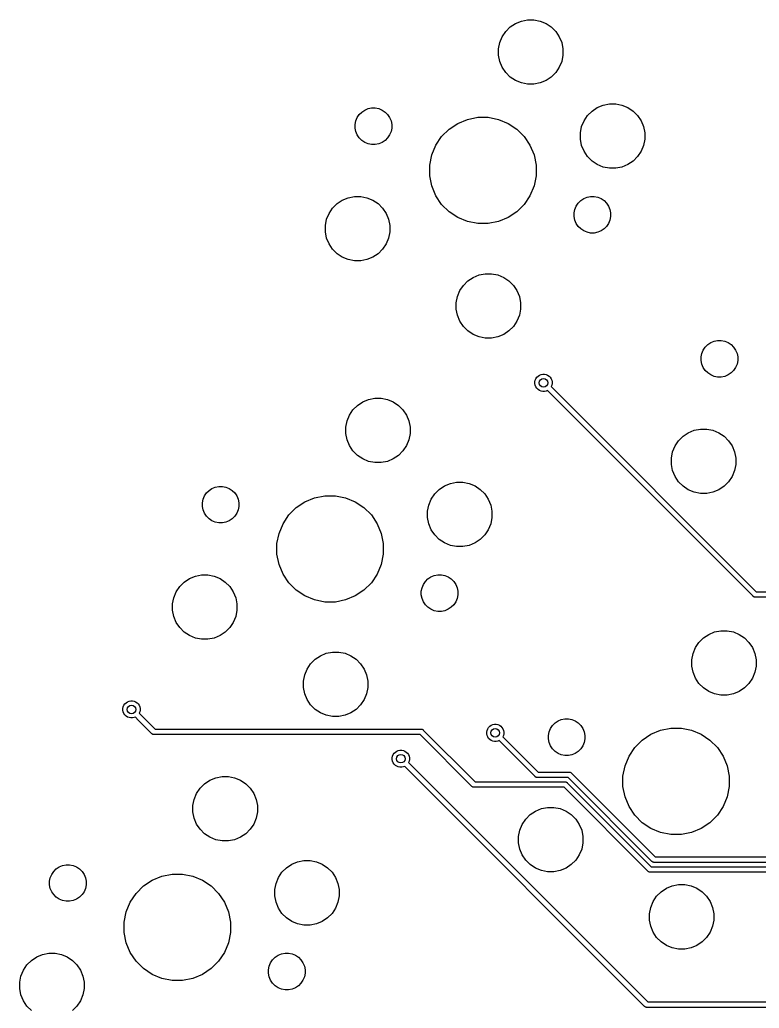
# Model space of a CAD drawing. Extents: x 0.3 to 11, y -13.3 to 4.6.
# Drawn here: x 0.535 to 1.891, y -9.478 to -7.666 of the extents above; entities that cross this region are included whole.
import ezdxf

# ---------------------------------------------------------------- set-up
doc = ezdxf.new("R2010")
doc.units = 0
doc.header["$MEASUREMENT"] = 0
doc.layers.add('BLACK', color=7, linetype='CONTINUOUS')

msp = doc.modelspace()

# ---------------------------------------------------------------- linework, layer by layer
at = {"layer": 'BLACK', "linetype": 'CONTINUOUS'}
for p, q in [((1.42589, -7.6875), (1.43411, -7.67927)), ((1.43411, -7.67927), (1.44378, -7.67281)), ((1.44378, -7.67281), (1.45453, -7.66836)), ((1.45453, -7.66836), (1.46594, -7.66609)), ((1.46594, -7.66609), (1.47757, -7.66609)), ((1.47757, -7.66609), (1.48898, -7.66836)), ((1.48898, -7.66836), (1.49973, -7.67281)), ((1.49973, -7.67281), (1.5094, -7.67927)), ((1.5094, -7.67927), (1.51763, -7.6875)), ((1.41497, -7.70792), (1.41942, -7.69717)), ((1.41942, -7.69717), (1.42589, -7.6875)), ((1.51763, -7.6875), (1.52409, -7.69717)), ((1.52409, -7.69717), (1.52854, -7.70792)), ((1.4127, -7.71933), (1.41497, -7.70792)), ((1.52854, -7.70792), (1.53081, -7.71933)), ((1.4127, -7.73096), (1.4127, -7.71933)), ((1.41497, -7.74237), (1.4127, -7.73096)), ((1.53081, -7.73096), (1.52854, -7.74237)), ((1.53081, -7.71933), (1.53081, -7.73096)), ((1.41942, -7.75312), (1.41497, -7.74237)), ((1.42589, -7.76279), (1.41942, -7.75312)), ((1.52409, -7.75312), (1.51763, -7.76279)), ((1.52854, -7.74237), (1.52409, -7.75312)), ((1.43411, -7.77102), (1.42589, -7.76279)), ((1.44378, -7.77748), (1.43411, -7.77102)), ((1.5094, -7.77102), (1.49973, -7.77748)), ((1.51763, -7.76279), (1.5094, -7.77102)), ((1.45453, -7.78193), (1.44378, -7.77748)), ((1.46594, -7.7842), (1.45453, -7.78193)), ((1.47757, -7.7842), (1.46594, -7.7842)), ((1.48898, -7.78193), (1.47757, -7.7842)), ((1.49973, -7.77748), (1.48898, -7.78193)), ((1.58418, -7.83332), (1.59385, -7.82686)), ((1.59385, -7.82686), (1.6046, -7.82241)), ((1.6046, -7.82241), (1.61601, -7.82014)), ((1.61601, -7.82014), (1.62764, -7.82014)), ((1.62764, -7.82014), (1.63905, -7.82241)), ((1.63905, -7.82241), (1.6498, -7.82686)), ((1.6498, -7.82686), (1.65947, -7.83332)), ((1.15355, -7.84536), (1.15722, -7.83987)), ((1.15722, -7.83987), (1.16188, -7.8352)), ((1.16188, -7.8352), (1.16737, -7.83154)), ((1.16737, -7.83154), (1.17346, -7.82901)), ((1.17346, -7.82901), (1.17994, -7.82772)), ((1.17994, -7.82772), (1.18654, -7.82772)), ((1.18654, -7.82772), (1.19301, -7.82901)), ((1.19301, -7.82901), (1.1991, -7.83154)), ((1.1991, -7.83154), (1.20459, -7.8352)), ((1.20459, -7.8352), (1.20926, -7.83987)), ((1.20926, -7.83987), (1.21292, -7.84536)), ((1.35558, -7.84864), (1.37441, -7.8449)), ((1.37441, -7.8449), (1.3936, -7.8449)), ((1.3936, -7.8449), (1.41243, -7.84864)), ((1.56949, -7.85122), (1.57596, -7.84155)), ((1.57596, -7.84155), (1.58418, -7.83332)), ((1.65947, -7.83332), (1.6677, -7.84155)), ((1.6677, -7.84155), (1.67416, -7.85122)), ((1.14974, -7.85793), (1.15102, -7.85145)), ((1.14974, -7.86452), (1.14974, -7.85793)), ((1.15102, -7.85145), (1.15355, -7.84536)), ((1.21292, -7.84536), (1.21545, -7.85145)), ((1.21545, -7.85145), (1.21674, -7.85793)), ((1.21674, -7.85793), (1.21674, -7.86452)), ((1.32189, -7.86665), (1.33785, -7.85599)), ((1.33785, -7.85599), (1.35558, -7.84864)), ((1.41243, -7.84864), (1.43016, -7.85599)), ((1.43016, -7.85599), (1.44612, -7.86665)), ((1.56277, -7.87338), (1.56504, -7.86197)), ((1.56504, -7.86197), (1.56949, -7.85122)), ((1.67416, -7.85122), (1.67861, -7.86197)), ((1.67861, -7.86197), (1.68088, -7.87338)), ((1.15102, -7.871), (1.14974, -7.86452)), ((1.15355, -7.87709), (1.15102, -7.871)), ((1.15722, -7.88258), (1.15355, -7.87709)), ((1.21292, -7.87709), (1.20926, -7.88258)), ((1.21545, -7.871), (1.21292, -7.87709)), ((1.21674, -7.86452), (1.21545, -7.871)), ((1.29765, -7.89618), (1.30832, -7.88023)), ((1.30832, -7.88023), (1.32189, -7.86665)), ((1.44612, -7.86665), (1.45969, -7.88023)), ((1.45969, -7.88023), (1.47036, -7.89618)), ((1.56277, -7.88501), (1.56277, -7.87338)), ((1.68088, -7.87338), (1.68088, -7.88501)), ((1.16188, -7.88725), (1.15722, -7.88258)), ((1.16737, -7.89091), (1.16188, -7.88725)), ((1.17346, -7.89344), (1.16737, -7.89091)), ((1.17994, -7.89472), (1.17346, -7.89344)), ((1.18654, -7.89472), (1.17994, -7.89472)), ((1.19301, -7.89344), (1.18654, -7.89472)), ((1.1991, -7.89091), (1.19301, -7.89344)), ((1.20459, -7.88725), (1.1991, -7.89091)), ((1.20926, -7.88258), (1.20459, -7.88725)), ((1.29031, -7.91392), (1.29765, -7.89618)), ((1.47036, -7.89618), (1.4777, -7.91392)), ((1.56504, -7.89642), (1.56277, -7.88501)), ((1.56949, -7.90717), (1.56504, -7.89642)), ((1.67861, -7.89642), (1.67416, -7.90717)), ((1.68088, -7.88501), (1.67861, -7.89642)), ((1.28656, -7.93274), (1.29031, -7.91392)), ((1.4777, -7.91392), (1.48145, -7.93274)), ((1.57596, -7.91684), (1.56949, -7.90717)), ((1.58418, -7.92507), (1.57596, -7.91684)), ((1.6677, -7.91684), (1.65947, -7.92507)), ((1.67416, -7.90717), (1.6677, -7.91684)), ((1.28656, -7.95194), (1.28656, -7.93274)), ((1.48145, -7.93274), (1.48145, -7.95194)), ((1.59385, -7.93153), (1.58418, -7.92507)), ((1.6046, -7.93598), (1.59385, -7.93153)), ((1.6498, -7.93153), (1.63905, -7.93598)), ((1.65947, -7.92507), (1.6498, -7.93153)), ((1.29031, -7.97076), (1.28656, -7.95194)), ((1.48145, -7.95194), (1.4777, -7.97076)), ((1.61601, -7.93825), (1.6046, -7.93598)), ((1.62764, -7.93825), (1.61601, -7.93825)), ((1.63905, -7.93598), (1.62764, -7.93825)), ((1.29765, -7.9885), (1.29031, -7.97076)), ((1.4777, -7.97076), (1.47036, -7.9885)), ((1.30832, -8.00446), (1.29765, -7.9885)), ((1.47036, -7.9885), (1.45969, -8.00446)), ((1.1082, -8.01137), (1.11643, -8.00314)), ((1.11643, -8.00314), (1.1261, -7.99668)), ((1.1261, -7.99668), (1.13685, -7.99223)), ((1.13685, -7.99223), (1.14826, -7.98996)), ((1.14826, -7.98996), (1.15989, -7.98996)), ((1.15989, -7.98996), (1.1713, -7.99223)), ((1.1713, -7.99223), (1.18205, -7.99668)), ((1.18205, -7.99668), (1.19172, -8.00314)), ((1.19172, -8.00314), (1.19994, -8.01137)), ((1.32189, -8.01803), (1.30832, -8.00446)), ((1.45969, -8.00446), (1.44612, -8.01803)), ((1.55256, -8.01368), (1.55509, -8.00759)), ((1.55509, -8.00759), (1.55875, -8.0021)), ((1.55875, -8.0021), (1.56342, -7.99743)), ((1.56342, -7.99743), (1.5689, -7.99377)), ((1.5689, -7.99377), (1.575, -7.99124)), ((1.575, -7.99124), (1.58147, -7.98996)), ((1.58147, -7.98996), (1.58807, -7.98996)), ((1.58807, -7.98996), (1.59454, -7.99124)), ((1.59454, -7.99124), (1.60064, -7.99377)), ((1.60064, -7.99377), (1.60613, -7.99743)), ((1.60613, -7.99743), (1.61079, -8.0021)), ((1.61079, -8.0021), (1.61446, -8.00759)), ((1.61446, -8.00759), (1.61699, -8.01368)), ((1.09729, -8.03179), (1.10174, -8.02104)), ((1.10174, -8.02104), (1.1082, -8.01137)), ((1.19994, -8.01137), (1.20641, -8.02104)), ((1.20641, -8.02104), (1.21086, -8.03179)), ((1.33785, -8.02869), (1.32189, -8.01803)), ((1.44612, -8.01803), (1.43016, -8.02869)), ((1.55127, -8.02016), (1.55256, -8.01368)), ((1.55127, -8.02676), (1.55127, -8.02016)), ((1.61699, -8.01368), (1.61827, -8.02016)), ((1.61827, -8.02016), (1.61827, -8.02676)), ((1.09502, -8.0432), (1.09729, -8.03179)), ((1.09502, -8.05483), (1.09502, -8.0432)), ((1.21086, -8.03179), (1.21313, -8.0432)), ((1.21313, -8.0432), (1.21313, -8.05483)), ((1.35558, -8.03604), (1.33785, -8.02869)), ((1.37441, -8.03978), (1.35558, -8.03604)), ((1.3936, -8.03978), (1.37441, -8.03978)), ((1.41243, -8.03604), (1.3936, -8.03978)), ((1.43016, -8.02869), (1.41243, -8.03604)), ((1.55256, -8.03323), (1.55127, -8.02676)), ((1.55509, -8.03932), (1.55256, -8.03323)), ((1.55875, -8.04481), (1.55509, -8.03932)), ((1.61446, -8.03932), (1.61079, -8.04481)), ((1.61699, -8.03323), (1.61446, -8.03932)), ((1.61827, -8.02676), (1.61699, -8.03323)), ((1.09729, -8.06624), (1.09502, -8.05483)), ((1.21313, -8.05483), (1.21086, -8.06624)), ((1.56342, -8.04948), (1.55875, -8.04481)), ((1.5689, -8.05314), (1.56342, -8.04948)), ((1.575, -8.05567), (1.5689, -8.05314)), ((1.58147, -8.05696), (1.575, -8.05567)), ((1.58807, -8.05696), (1.58147, -8.05696)), ((1.59454, -8.05567), (1.58807, -8.05696)), ((1.60064, -8.05314), (1.59454, -8.05567)), ((1.60613, -8.04948), (1.60064, -8.05314)), ((1.61079, -8.04481), (1.60613, -8.04948)), ((1.10174, -8.07699), (1.09729, -8.06624)), ((1.1082, -8.08666), (1.10174, -8.07699)), ((1.20641, -8.07699), (1.19994, -8.08666)), ((1.21086, -8.06624), (1.20641, -8.07699)), ((1.11643, -8.09488), (1.1082, -8.08666)), ((1.1261, -8.10135), (1.11643, -8.09488)), ((1.19172, -8.09488), (1.18205, -8.10135)), ((1.19994, -8.08666), (1.19172, -8.09488)), ((1.13685, -8.1058), (1.1261, -8.10135)), ((1.14826, -8.10807), (1.13685, -8.1058)), ((1.15989, -8.10807), (1.14826, -8.10807)), ((1.1713, -8.1058), (1.15989, -8.10807)), ((1.18205, -8.10135), (1.1713, -8.1058)), ((1.36614, -8.13825), (1.37688, -8.13379)), ((1.37688, -8.13379), (1.38829, -8.13152)), ((1.38829, -8.13152), (1.39993, -8.13152)), ((1.39993, -8.13152), (1.41134, -8.13379)), ((1.41134, -8.13379), (1.42208, -8.13825)), ((1.34178, -8.16261), (1.34824, -8.15293)), ((1.34824, -8.15293), (1.35646, -8.14471)), ((1.35646, -8.14471), (1.36614, -8.13825)), ((1.42208, -8.13825), (1.43176, -8.14471)), ((1.43176, -8.14471), (1.43998, -8.15293)), ((1.43998, -8.15293), (1.44644, -8.16261)), ((1.33732, -8.17335), (1.34178, -8.16261)), ((1.44644, -8.16261), (1.4509, -8.17335)), ((1.33506, -8.18476), (1.33732, -8.17335)), ((1.33506, -8.1964), (1.33506, -8.18476)), ((1.4509, -8.17335), (1.45317, -8.18476)), ((1.45317, -8.18476), (1.45317, -8.1964)), ((1.33732, -8.20781), (1.33506, -8.1964)), ((1.45317, -8.1964), (1.4509, -8.20781)), ((1.34178, -8.21855), (1.33732, -8.20781)), ((1.34824, -8.22823), (1.34178, -8.21855)), ((1.44644, -8.21855), (1.43998, -8.22823)), ((1.4509, -8.20781), (1.44644, -8.21855)), ((1.35646, -8.23645), (1.34824, -8.22823)), ((1.36614, -8.24291), (1.35646, -8.23645)), ((1.37688, -8.24737), (1.36614, -8.24291)), ((1.42208, -8.24291), (1.41134, -8.24737)), ((1.43176, -8.23645), (1.42208, -8.24291)), ((1.43998, -8.22823), (1.43176, -8.23645)), ((1.38829, -8.24963), (1.37688, -8.24737)), ((1.39993, -8.24963), (1.38829, -8.24963)), ((1.41134, -8.24737), (1.39993, -8.24963)), ((1.79178, -8.2661), (1.79645, -8.26143)), ((1.79645, -8.26143), (1.80194, -8.25777)), ((1.80194, -8.25777), (1.80803, -8.25524)), ((1.80803, -8.25524), (1.81451, -8.25396)), ((1.81451, -8.25396), (1.82111, -8.25396)), ((1.82111, -8.25396), (1.82758, -8.25524)), ((1.82758, -8.25524), (1.83367, -8.25777)), ((1.83367, -8.25777), (1.83916, -8.26143)), ((1.83916, -8.26143), (1.84383, -8.2661)), ((1.78431, -8.28416), (1.78559, -8.27768)), ((1.78559, -8.27768), (1.78812, -8.27159)), ((1.78812, -8.27159), (1.79178, -8.2661)), ((1.84383, -8.2661), (1.84749, -8.27159)), ((1.84749, -8.27159), (1.85002, -8.27768)), ((1.85002, -8.27768), (1.85131, -8.28416)), ((1.78431, -8.29075), (1.78431, -8.28416)), ((1.78559, -8.29723), (1.78431, -8.29075)), ((1.78812, -8.30332), (1.78559, -8.29723)), ((1.85002, -8.29723), (1.84749, -8.30332)), ((1.85131, -8.29075), (1.85002, -8.29723)), ((1.85131, -8.28416), (1.85131, -8.29075)), ((1.49068, -8.31635), (1.49372, -8.31575)), ((1.49372, -8.31575), (1.49683, -8.31575)), ((1.49683, -8.31575), (1.49987, -8.31635)), ((1.79178, -8.30881), (1.78812, -8.30332)), ((1.79645, -8.31348), (1.79178, -8.30881)), ((1.80194, -8.31714), (1.79645, -8.31348)), ((1.83916, -8.31348), (1.83367, -8.31714)), ((1.84383, -8.30881), (1.83916, -8.31348)), ((1.84749, -8.30332), (1.84383, -8.30881)), ((1.47953, -8.32995), (1.48013, -8.3269)), ((1.47953, -8.33305), (1.47953, -8.32995)), ((1.48013, -8.33609), (1.47953, -8.33305)), ((1.48013, -8.3269), (1.48132, -8.32404)), ((1.48132, -8.32404), (1.48304, -8.32146)), ((1.48304, -8.32146), (1.48524, -8.31926)), ((1.48524, -8.31926), (1.48782, -8.31754)), ((1.48782, -8.31754), (1.49068, -8.31635)), ((1.49987, -8.31635), (1.50274, -8.31754)), ((1.50274, -8.31754), (1.50531, -8.31926)), ((1.50531, -8.31926), (1.50751, -8.32146)), ((1.50751, -8.32146), (1.50923, -8.32404)), ((1.50923, -8.32404), (1.51042, -8.3269)), ((1.51042, -8.3269), (1.51102, -8.32995)), ((1.51102, -8.33305), (1.51042, -8.33609)), ((1.51102, -8.32995), (1.51102, -8.33305)), ((1.80803, -8.31967), (1.80194, -8.31714)), ((1.81451, -8.32096), (1.80803, -8.31967)), ((1.82111, -8.32096), (1.81451, -8.32096)), ((1.82758, -8.31967), (1.82111, -8.32096)), ((1.83367, -8.31714), (1.82758, -8.31967)), ((1.48132, -8.33896), (1.48013, -8.33609)), ((1.48304, -8.34153), (1.48132, -8.33896)), ((1.48524, -8.34373), (1.48304, -8.34153)), ((1.48782, -8.34545), (1.48524, -8.34373)), ((1.49068, -8.34664), (1.48782, -8.34545)), ((1.49372, -8.34724), (1.49068, -8.34664)), ((1.49683, -8.34724), (1.49372, -8.34724)), ((1.49987, -8.34664), (1.49683, -8.34724)), ((1.50233, -8.34562), (1.49987, -8.34664)), ((1.50766, -8.35095), (1.50233, -8.34562)), ((1.87952, -8.72281), (1.50766, -8.35095)), ((1.50766, -8.35095), (1.50766, -8.35095)), ((1.51042, -8.33609), (1.5094, -8.33855)), ((1.5094, -8.33855), (1.51473, -8.34388)), ((1.51473, -8.34388), (1.51473, -8.34388)), ((1.51473, -8.34388), (1.8853, -8.71445)), ((1.15389, -8.37284), (1.16357, -8.36637)), ((1.16357, -8.36637), (1.17431, -8.36192)), ((1.17431, -8.36192), (1.18572, -8.35965)), ((1.18572, -8.35965), (1.19736, -8.35965)), ((1.19736, -8.35965), (1.20877, -8.36192)), ((1.20877, -8.36192), (1.21951, -8.36637)), ((1.21951, -8.36637), (1.22918, -8.37284)), ((1.13921, -8.39074), (1.14567, -8.38106)), ((1.14567, -8.38106), (1.15389, -8.37284)), ((1.22918, -8.37284), (1.23741, -8.38106)), ((1.23741, -8.38106), (1.24387, -8.39074)), ((1.13248, -8.41289), (1.13475, -8.40148)), ((1.13475, -8.40148), (1.13921, -8.39074)), ((1.24387, -8.39074), (1.24832, -8.40148)), ((1.24832, -8.40148), (1.25059, -8.41289)), ((1.13248, -8.42452), (1.13248, -8.41289)), ((1.13475, -8.43593), (1.13248, -8.42452)), ((1.25059, -8.42452), (1.24832, -8.43593)), ((1.25059, -8.41289), (1.25059, -8.42452)), ((1.751, -8.42937), (1.76067, -8.42291)), ((1.76067, -8.42291), (1.77142, -8.41846)), ((1.77142, -8.41846), (1.78283, -8.41619)), ((1.78283, -8.41619), (1.79446, -8.41619)), ((1.79446, -8.41619), (1.80587, -8.41846)), ((1.80587, -8.41846), (1.81662, -8.42291)), ((1.81662, -8.42291), (1.82629, -8.42937)), ((1.13921, -8.44668), (1.13475, -8.43593)), ((1.24832, -8.43593), (1.24387, -8.44668)), ((1.73631, -8.44727), (1.74277, -8.4376)), ((1.74277, -8.4376), (1.751, -8.42937)), ((1.82629, -8.42937), (1.83451, -8.4376)), ((1.83451, -8.4376), (1.84098, -8.44727)), ((1.14567, -8.45635), (1.13921, -8.44668)), ((1.15389, -8.46458), (1.14567, -8.45635)), ((1.23741, -8.45635), (1.22918, -8.46458)), ((1.24387, -8.44668), (1.23741, -8.45635)), ((1.72959, -8.46943), (1.73186, -8.45802)), ((1.73186, -8.45802), (1.73631, -8.44727)), ((1.84098, -8.44727), (1.84543, -8.45802)), ((1.84543, -8.45802), (1.8477, -8.46943)), ((1.16357, -8.47104), (1.15389, -8.46458)), ((1.17431, -8.47549), (1.16357, -8.47104)), ((1.18572, -8.47776), (1.17431, -8.47549)), ((1.19736, -8.47776), (1.18572, -8.47776)), ((1.20877, -8.47549), (1.19736, -8.47776)), ((1.21951, -8.47104), (1.20877, -8.47549)), ((1.22918, -8.46458), (1.21951, -8.47104)), ((1.72959, -8.48106), (1.72959, -8.46943)), ((1.8477, -8.46943), (1.8477, -8.48106)), ((1.73186, -8.49247), (1.72959, -8.48106)), ((1.73631, -8.50322), (1.73186, -8.49247)), ((1.84543, -8.49247), (1.84098, -8.50322)), ((1.8477, -8.48106), (1.84543, -8.49247)), ((1.32438, -8.51597), (1.33579, -8.5137)), ((1.33579, -8.5137), (1.34743, -8.5137)), ((1.34743, -8.5137), (1.35884, -8.51597)), ((1.74277, -8.51289), (1.73631, -8.50322)), ((1.751, -8.52111), (1.74277, -8.51289)), ((1.83451, -8.51289), (1.82629, -8.52111)), ((1.84098, -8.50322), (1.83451, -8.51289)), ((0.87333, -8.53892), (0.877, -8.53343)), ((0.877, -8.53343), (0.88166, -8.52877)), ((0.88166, -8.52877), (0.88715, -8.5251)), ((0.88715, -8.5251), (0.89325, -8.52257)), ((0.89325, -8.52257), (0.89972, -8.52129)), ((0.89972, -8.52129), (0.90632, -8.52129)), ((0.90632, -8.52129), (0.91279, -8.52257)), ((0.91279, -8.52257), (0.91889, -8.5251)), ((0.91889, -8.5251), (0.92437, -8.52877)), ((0.92437, -8.52877), (0.92904, -8.53343)), ((0.92904, -8.53343), (0.93271, -8.53892)), ((1.29574, -8.53511), (1.30396, -8.52689)), ((1.30396, -8.52689), (1.31364, -8.52042)), ((1.31364, -8.52042), (1.32438, -8.51597)), ((1.35884, -8.51597), (1.36958, -8.52042)), ((1.36958, -8.52042), (1.37925, -8.52689)), ((1.37925, -8.52689), (1.38748, -8.53511)), ((1.76067, -8.52758), (1.751, -8.52111)), ((1.77142, -8.53203), (1.76067, -8.52758)), ((1.78283, -8.5343), (1.77142, -8.53203)), ((1.80587, -8.53203), (1.79446, -8.5343)), ((1.81662, -8.52758), (1.80587, -8.53203)), ((1.82629, -8.52111), (1.81662, -8.52758)), ((0.86952, -8.55149), (0.87081, -8.54502)), ((0.86952, -8.55809), (0.86952, -8.55149)), ((0.87081, -8.54502), (0.87333, -8.53892)), ((0.93271, -8.53892), (0.93523, -8.54502)), ((0.93523, -8.54502), (0.93652, -8.55149)), ((0.93652, -8.55149), (0.93652, -8.55809)), ((1.04167, -8.56022), (1.05763, -8.54955)), ((1.05763, -8.54955), (1.07536, -8.54221)), ((1.07536, -8.54221), (1.09419, -8.53846)), ((1.09419, -8.53846), (1.11338, -8.53846)), ((1.11338, -8.53846), (1.13221, -8.54221)), ((1.13221, -8.54221), (1.14994, -8.54955)), ((1.14994, -8.54955), (1.1659, -8.56022)), ((1.28482, -8.55553), (1.28928, -8.54478)), ((1.28928, -8.54478), (1.29574, -8.53511)), ((1.38748, -8.53511), (1.39394, -8.54478)), ((1.39394, -8.54478), (1.3984, -8.55553)), ((1.79446, -8.5343), (1.78283, -8.5343)), ((0.87081, -8.56456), (0.86952, -8.55809)), ((0.87333, -8.57066), (0.87081, -8.56456)), ((0.93523, -8.56456), (0.93271, -8.57066)), ((0.93652, -8.55809), (0.93523, -8.56456)), ((1.0281, -8.57379), (1.04167, -8.56022)), ((1.1659, -8.56022), (1.17947, -8.57379)), ((1.28255, -8.56694), (1.28482, -8.55553)), ((1.28255, -8.57857), (1.28255, -8.56694)), ((1.3984, -8.55553), (1.40066, -8.56694)), ((1.40066, -8.56694), (1.40066, -8.57857)), ((0.877, -8.57614), (0.87333, -8.57066)), ((0.88166, -8.58081), (0.877, -8.57614)), ((0.88715, -8.58447), (0.88166, -8.58081)), ((0.89325, -8.587), (0.88715, -8.58447)), ((0.89972, -8.58829), (0.89325, -8.587)), ((0.91279, -8.587), (0.90632, -8.58829)), ((0.91889, -8.58447), (0.91279, -8.587)), ((0.92437, -8.58081), (0.91889, -8.58447)), ((0.92904, -8.57614), (0.92437, -8.58081)), ((0.93271, -8.57066), (0.92904, -8.57614)), ((1.01744, -8.58975), (1.0281, -8.57379)), ((1.17947, -8.57379), (1.19014, -8.58975)), ((1.28482, -8.58998), (1.28255, -8.57857)), ((1.40066, -8.57857), (1.3984, -8.58998)), ((0.90632, -8.58829), (0.89972, -8.58829)), ((1.01009, -8.60748), (1.01744, -8.58975)), ((1.19014, -8.58975), (1.19748, -8.60748)), ((1.28928, -8.60073), (1.28482, -8.58998)), ((1.29574, -8.6104), (1.28928, -8.60073)), ((1.39394, -8.60073), (1.38748, -8.6104)), ((1.3984, -8.58998), (1.39394, -8.60073)), ((1.00635, -8.62631), (1.01009, -8.60748)), ((1.19748, -8.60748), (1.20123, -8.62631)), ((1.30396, -8.61863), (1.29574, -8.6104)), ((1.31364, -8.62509), (1.30396, -8.61863)), ((1.37925, -8.61863), (1.36958, -8.62509)), ((1.38748, -8.6104), (1.37925, -8.61863)), ((1.00635, -8.6455), (1.00635, -8.62631)), ((1.20123, -8.62631), (1.20123, -8.6455)), ((1.32438, -8.62954), (1.31364, -8.62509)), ((1.33579, -8.63181), (1.32438, -8.62954)), ((1.34743, -8.63181), (1.33579, -8.63181)), ((1.35884, -8.62954), (1.34743, -8.63181)), ((1.36958, -8.62509), (1.35884, -8.62954)), ((1.01009, -8.66433), (1.00635, -8.6455)), ((1.20123, -8.6455), (1.19748, -8.66433)), ((1.01744, -8.68206), (1.01009, -8.66433)), ((1.19748, -8.66433), (1.19014, -8.68206)), ((0.83621, -8.6967), (0.84588, -8.69024)), ((0.84588, -8.69024), (0.85663, -8.68579)), ((0.85663, -8.68579), (0.86804, -8.68352)), ((0.86804, -8.68352), (0.87967, -8.68352)), ((0.87967, -8.68352), (0.89108, -8.68579)), ((0.89108, -8.68579), (0.90183, -8.69024)), ((0.90183, -8.69024), (0.9115, -8.6967)), ((1.0281, -8.69802), (1.01744, -8.68206)), ((1.19014, -8.68206), (1.17947, -8.69802)), ((1.27487, -8.70115), (1.27853, -8.69566)), ((1.27853, -8.69566), (1.2832, -8.691)), ((1.2832, -8.691), (1.28869, -8.68733)), ((1.28869, -8.68733), (1.29478, -8.68481)), ((1.29478, -8.68481), (1.30126, -8.68352)), ((1.30126, -8.68352), (1.30785, -8.68352)), ((1.30785, -8.68352), (1.31433, -8.68481)), ((1.31433, -8.68481), (1.32042, -8.68733)), ((1.32042, -8.68733), (1.32591, -8.691)), ((1.32591, -8.691), (1.33058, -8.69566)), ((1.33058, -8.69566), (1.33424, -8.70115)), ((0.81707, -8.72535), (0.82152, -8.7146)), ((0.82152, -8.7146), (0.82798, -8.70493)), ((0.82798, -8.70493), (0.83621, -8.6967)), ((0.9115, -8.6967), (0.91973, -8.70493)), ((0.91973, -8.70493), (0.92619, -8.7146)), ((0.92619, -8.7146), (0.93064, -8.72535)), ((1.04167, -8.71159), (1.0281, -8.69802)), ((1.05763, -8.72225), (1.04167, -8.71159)), ((1.1659, -8.71159), (1.14994, -8.72225)), ((1.17947, -8.69802), (1.1659, -8.71159)), ((1.27106, -8.71372), (1.27234, -8.70725)), ((1.27106, -8.72032), (1.27106, -8.71372)), ((1.27234, -8.70725), (1.27487, -8.70115)), ((1.33424, -8.70115), (1.33677, -8.70725)), ((1.33677, -8.70725), (1.33806, -8.71372)), ((1.33806, -8.71372), (1.33806, -8.72032)), ((1.8853, -8.71445), (2.52275, -8.71445)), ((0.8148, -8.73676), (0.81707, -8.72535)), ((0.93064, -8.72535), (0.93291, -8.73676)), ((1.07536, -8.7296), (1.05763, -8.72225)), ((1.09419, -8.73334), (1.07536, -8.7296)), ((1.13221, -8.7296), (1.11338, -8.73334)), ((1.14994, -8.72225), (1.13221, -8.7296)), ((1.27234, -8.72679), (1.27106, -8.72032)), ((1.27487, -8.73289), (1.27234, -8.72679)), ((1.33677, -8.72679), (1.33424, -8.73289)), ((1.33806, -8.72032), (1.33677, -8.72679)), ((1.87968, -8.723), (1.87952, -8.72281)), ((1.88044, -8.72363), (1.87968, -8.723)), ((1.88131, -8.72409), (1.88044, -8.72363)), ((1.88225, -8.72438), (1.88131, -8.72409)), ((1.88323, -8.72447), (1.88225, -8.72438)), ((1.88347, -8.72445), (1.88323, -8.72447)), ((2.52092, -8.72445), (1.88347, -8.72445)), ((0.8148, -8.74839), (0.8148, -8.73676)), ((0.81707, -8.7598), (0.8148, -8.74839)), ((0.93291, -8.74839), (0.93064, -8.7598)), ((0.93291, -8.73676), (0.93291, -8.74839)), ((1.11338, -8.73334), (1.09419, -8.73334)), ((1.27853, -8.73837), (1.27487, -8.73289)), ((1.2832, -8.74304), (1.27853, -8.73837)), ((1.28869, -8.74671), (1.2832, -8.74304)), ((1.29478, -8.74923), (1.28869, -8.74671)), ((1.30126, -8.75052), (1.29478, -8.74923)), ((1.30785, -8.75052), (1.30126, -8.75052)), ((1.31433, -8.74923), (1.30785, -8.75052)), ((1.32042, -8.74671), (1.31433, -8.74923)), ((1.32591, -8.74304), (1.32042, -8.74671)), ((1.33058, -8.73837), (1.32591, -8.74304)), ((1.33424, -8.73289), (1.33058, -8.73837)), ((0.82152, -8.77055), (0.81707, -8.7598)), ((0.93064, -8.7598), (0.92619, -8.77055)), ((0.82798, -8.78022), (0.82152, -8.77055)), ((0.83621, -8.78845), (0.82798, -8.78022)), ((0.91973, -8.78022), (0.9115, -8.78845)), ((0.92619, -8.77055), (0.91973, -8.78022)), ((1.80888, -8.78815), (1.82029, -8.78588)), ((1.82029, -8.78588), (1.83193, -8.78588)), ((1.83193, -8.78588), (1.84333, -8.78815)), ((0.84588, -8.79491), (0.83621, -8.78845)), ((0.85663, -8.79936), (0.84588, -8.79491)), ((0.86804, -8.80163), (0.85663, -8.79936)), ((0.87967, -8.80163), (0.86804, -8.80163)), ((0.89108, -8.79936), (0.87967, -8.80163)), ((0.90183, -8.79491), (0.89108, -8.79936)), ((0.9115, -8.78845), (0.90183, -8.79491)), ((1.78024, -8.80729), (1.78846, -8.79907)), ((1.78846, -8.79907), (1.79814, -8.7926)), ((1.79814, -8.7926), (1.80888, -8.78815)), ((1.84333, -8.78815), (1.85408, -8.7926)), ((1.85408, -8.7926), (1.86375, -8.79907)), ((1.86375, -8.79907), (1.87198, -8.80729)), ((1.76932, -8.82771), (1.77377, -8.81697)), ((1.77377, -8.81697), (1.78024, -8.80729)), ((1.87198, -8.80729), (1.87844, -8.81697)), ((1.87844, -8.81697), (1.88289, -8.82771)), ((1.06802, -8.8465), (1.07625, -8.83827)), ((1.07625, -8.83827), (1.08592, -8.83181)), ((1.08592, -8.83181), (1.09667, -8.82736)), ((1.09667, -8.82736), (1.10808, -8.82509)), ((1.10808, -8.82509), (1.11971, -8.82509)), ((1.11971, -8.82509), (1.13112, -8.82736)), ((1.13112, -8.82736), (1.14187, -8.83181)), ((1.14187, -8.83181), (1.15154, -8.83827)), ((1.15154, -8.83827), (1.15976, -8.8465)), ((1.76705, -8.83912), (1.76932, -8.82771)), ((1.76705, -8.85076), (1.76705, -8.83912)), ((1.88289, -8.82771), (1.88516, -8.83912)), ((1.88516, -8.83912), (1.88516, -8.85076)), ((1.05711, -8.86692), (1.06156, -8.85617)), ((1.06156, -8.85617), (1.06802, -8.8465)), ((1.15976, -8.8465), (1.16623, -8.85617)), ((1.16623, -8.85617), (1.17068, -8.86692)), ((1.76932, -8.86216), (1.76705, -8.85076)), ((1.88516, -8.85076), (1.88289, -8.86216)), ((1.05484, -8.87833), (1.05711, -8.86692)), ((1.17068, -8.86692), (1.17295, -8.87833)), ((1.77377, -8.87291), (1.76932, -8.86216)), ((1.78024, -8.88258), (1.77377, -8.87291)), ((1.87844, -8.87291), (1.87198, -8.88258)), ((1.88289, -8.86216), (1.87844, -8.87291)), ((1.05484, -8.88996), (1.05484, -8.87833)), ((1.05711, -8.90137), (1.05484, -8.88996)), ((1.17295, -8.88996), (1.17068, -8.90137)), ((1.17295, -8.87833), (1.17295, -8.88996)), ((1.78846, -8.89081), (1.78024, -8.88258)), ((1.79814, -8.89727), (1.78846, -8.89081)), ((1.86375, -8.89081), (1.85408, -8.89727)), ((1.87198, -8.88258), (1.86375, -8.89081)), ((1.06156, -8.91212), (1.05711, -8.90137)), ((1.06802, -8.92179), (1.06156, -8.91212)), ((1.16623, -8.91212), (1.15976, -8.92179)), ((1.17068, -8.90137), (1.16623, -8.91212)), ((1.80888, -8.90172), (1.79814, -8.89727)), ((1.82029, -8.90399), (1.80888, -8.90172)), ((1.83193, -8.90399), (1.82029, -8.90399)), ((1.84333, -8.90172), (1.83193, -8.90399)), ((1.85408, -8.89727), (1.84333, -8.90172)), ((0.72382, -8.92857), (0.72442, -8.92553)), ((0.72382, -8.93167), (0.72382, -8.92857)), ((0.72442, -8.93471), (0.72382, -8.93167)), ((0.72442, -8.92553), (0.72561, -8.92266)), ((0.72561, -8.92266), (0.72733, -8.92008)), ((0.72733, -8.92008), (0.72953, -8.91789)), ((0.72953, -8.91789), (0.73211, -8.91616)), ((0.73211, -8.91616), (0.73497, -8.91498)), ((0.73497, -8.91498), (0.73802, -8.91437)), ((0.73802, -8.91437), (0.74112, -8.91437)), ((0.74112, -8.91437), (0.74416, -8.91498)), ((0.74416, -8.91498), (0.74703, -8.91616)), ((0.74703, -8.91616), (0.74961, -8.91789)), ((0.74961, -8.91789), (0.7518, -8.92008)), ((0.7518, -8.92008), (0.75352, -8.92266)), ((0.75352, -8.92266), (0.75471, -8.92553)), ((0.75471, -8.92553), (0.75531, -8.92857)), ((0.75531, -8.93167), (0.75471, -8.93471)), ((0.75531, -8.92857), (0.75531, -8.93167)), ((1.07625, -8.93001), (1.06802, -8.92179)), ((1.08592, -8.93648), (1.07625, -8.93001)), ((1.15154, -8.93001), (1.14187, -8.93648)), ((1.15976, -8.92179), (1.15154, -8.93001)), ((0.72561, -8.93758), (0.72442, -8.93471)), ((0.72733, -8.94016), (0.72561, -8.93758)), ((0.72953, -8.94235), (0.72733, -8.94016)), ((0.73211, -8.94407), (0.72953, -8.94235)), ((0.73497, -8.94526), (0.73211, -8.94407)), ((0.73802, -8.94587), (0.73497, -8.94526)), ((0.74112, -8.94587), (0.73802, -8.94587)), ((0.74416, -8.94526), (0.74112, -8.94587)), ((0.74662, -8.94424), (0.74416, -8.94526)), ((0.75195, -8.94958), (0.74662, -8.94424)), ((0.777, -8.97462), (0.75195, -8.94958)), ((0.75195, -8.94958), (0.75195, -8.94958)), ((0.75471, -8.93471), (0.75369, -8.93717)), ((0.75369, -8.93717), (0.75902, -8.9425)), ((0.75902, -8.9425), (0.75902, -8.9425)), ((0.75902, -8.9425), (0.78278, -8.96626)), ((1.09667, -8.94093), (1.08592, -8.93648)), ((1.10808, -8.9432), (1.09667, -8.94093)), ((1.11971, -8.9432), (1.10808, -8.9432)), ((1.13112, -8.94093), (1.11971, -8.9432)), ((1.14187, -8.93648), (1.13112, -8.94093)), ((1.52172, -8.95133), (1.52782, -8.94881)), ((1.52782, -8.94881), (1.53429, -8.94752)), ((1.53429, -8.94752), (1.54089, -8.94752)), ((1.54089, -8.94752), (1.54736, -8.94881)), ((1.54736, -8.94881), (1.55346, -8.95133)), ((0.78278, -8.96626), (1.27062, -8.96626)), ((1.27062, -8.96626), (1.27087, -8.96624)), ((1.27087, -8.96624), (1.27111, -8.96626)), ((1.27111, -8.96626), (1.27185, -8.96633)), ((1.27185, -8.96633), (1.27279, -8.96662)), ((1.27279, -8.96662), (1.27366, -8.96708)), ((1.27366, -8.96708), (1.27442, -8.96771)), ((1.27442, -8.96771), (1.27458, -8.9679)), ((1.27458, -8.9679), (1.36955, -9.06287)), ((1.39155, -8.96863), (1.39274, -8.96577)), ((1.39274, -8.96577), (1.39446, -8.96319)), ((1.39446, -8.96319), (1.39665, -8.961)), ((1.39665, -8.961), (1.39923, -8.95927)), ((1.39923, -8.95927), (1.4021, -8.95809)), ((1.4021, -8.95809), (1.40514, -8.95748)), ((1.40514, -8.95748), (1.40824, -8.95748)), ((1.40824, -8.95748), (1.41129, -8.95809)), ((1.41129, -8.95809), (1.41415, -8.95927)), ((1.41415, -8.95927), (1.41673, -8.961)), ((1.41673, -8.961), (1.41893, -8.96319)), ((1.41893, -8.96319), (1.42065, -8.96577)), ((1.42065, -8.96577), (1.42184, -8.96863)), ((1.50538, -8.97125), (1.5079, -8.96515)), ((1.5079, -8.96515), (1.51157, -8.95966)), ((1.51157, -8.95966), (1.51623, -8.955)), ((1.51623, -8.955), (1.52172, -8.95133)), ((1.55346, -8.95133), (1.55894, -8.955)), ((1.55894, -8.955), (1.56361, -8.95966)), ((1.56361, -8.95966), (1.56728, -8.96515)), ((1.56728, -8.96515), (1.5698, -8.97125)), ((1.70993, -8.96844), (1.72876, -8.96469)), ((1.72876, -8.96469), (1.74795, -8.96469)), ((1.74795, -8.96469), (1.76678, -8.96844)), ((0.77716, -8.97481), (0.777, -8.97462)), ((0.77792, -8.97544), (0.77716, -8.97481)), ((0.77879, -8.9759), (0.77792, -8.97544)), ((0.77973, -8.97619), (0.77879, -8.9759)), ((0.78071, -8.97628), (0.77973, -8.97619)), ((0.78095, -8.97626), (0.78071, -8.97628)), ((1.2688, -8.97626), (0.78095, -8.97626)), ((1.36377, -9.07124), (1.2688, -8.97626)), ((1.39094, -8.97168), (1.39155, -8.96863)), ((1.39094, -8.97478), (1.39094, -8.97168)), ((1.39155, -8.97782), (1.39094, -8.97478)), ((1.39274, -8.98069), (1.39155, -8.97782)), ((1.39446, -8.98327), (1.39274, -8.98069)), ((1.39665, -8.98546), (1.39446, -8.98327)), ((1.39923, -8.98718), (1.39665, -8.98546)), ((1.42184, -8.97782), (1.42082, -8.98028)), ((1.42082, -8.98028), (1.42615, -8.98561)), ((1.42184, -8.96863), (1.42244, -8.97168)), ((1.42244, -8.97478), (1.42184, -8.97782)), ((1.42244, -8.97168), (1.42244, -8.97478)), ((1.42615, -8.98561), (1.42615, -8.98561)), ((1.42615, -8.98561), (1.48554, -9.045)), ((1.50409, -8.97772), (1.50538, -8.97125)), ((1.50409, -8.98432), (1.50409, -8.97772)), ((1.50538, -8.99079), (1.50409, -8.98432)), ((1.5698, -8.97125), (1.57109, -8.97772)), ((1.57109, -8.98432), (1.5698, -8.99079)), ((1.57109, -8.97772), (1.57109, -8.98432)), ((1.67624, -8.98645), (1.6922, -8.97578)), ((1.6922, -8.97578), (1.70993, -8.96844)), ((1.76678, -8.96844), (1.78451, -8.97578)), ((1.78451, -8.97578), (1.80047, -8.98645)), ((1.4021, -8.98837), (1.39923, -8.98718)), ((1.40514, -8.98898), (1.4021, -8.98837)), ((1.40824, -8.98898), (1.40514, -8.98898)), ((1.41129, -8.98837), (1.40824, -8.98898)), ((1.41375, -8.98735), (1.41129, -8.98837)), ((1.41908, -8.99269), (1.41375, -8.98735)), ((1.47976, -9.05336), (1.41908, -8.99269)), ((1.41908, -8.99269), (1.41908, -8.99269)), ((1.5079, -8.99689), (1.50538, -8.99079)), ((1.51157, -9.00237), (1.5079, -8.99689)), ((1.51623, -9.00704), (1.51157, -9.00237)), ((1.56361, -9.00237), (1.55894, -9.00704)), ((1.56728, -8.99689), (1.56361, -9.00237)), ((1.5698, -8.99079), (1.56728, -8.99689)), ((1.65201, -9.01598), (1.66267, -9.00002)), ((1.66267, -9.00002), (1.67624, -8.98645)), ((1.80047, -8.98645), (1.81404, -9.00002)), ((1.81404, -9.00002), (1.82471, -9.01598)), ((1.21772, -9.01892), (1.21832, -9.01588)), ((1.21772, -9.02202), (1.21772, -9.01892)), ((1.21832, -9.02507), (1.21772, -9.02202)), ((1.21832, -9.01588), (1.21951, -9.01301)), ((1.21951, -9.01301), (1.22123, -9.01043)), ((1.22123, -9.01043), (1.22343, -9.00824)), ((1.22343, -9.00824), (1.22601, -9.00652)), ((1.22601, -9.00652), (1.22887, -9.00533)), ((1.22887, -9.00533), (1.23191, -9.00472)), ((1.23191, -9.00472), (1.23502, -9.00472)), ((1.23502, -9.00472), (1.23806, -9.00533)), ((1.23806, -9.00533), (1.24092, -9.00652)), ((1.24092, -9.00652), (1.2435, -9.00824)), ((1.2435, -9.00824), (1.2457, -9.01043)), ((1.2457, -9.01043), (1.24742, -9.01301)), ((1.24742, -9.01301), (1.24861, -9.01588)), ((1.24861, -9.01588), (1.24921, -9.01892)), ((1.24921, -9.02202), (1.24861, -9.02507)), ((1.24921, -9.01892), (1.24921, -9.02202)), ((1.52172, -9.01071), (1.51623, -9.00704)), ((1.52782, -9.01323), (1.52172, -9.01071)), ((1.53429, -9.01452), (1.52782, -9.01323)), ((1.54089, -9.01452), (1.53429, -9.01452)), ((1.54736, -9.01323), (1.54089, -9.01452)), ((1.55346, -9.01071), (1.54736, -9.01323)), ((1.55894, -9.00704), (1.55346, -9.01071)), ((1.64466, -9.03371), (1.65201, -9.01598)), ((1.82471, -9.01598), (1.83205, -9.03371)), ((1.21951, -9.02793), (1.21832, -9.02507)), ((1.22123, -9.03051), (1.21951, -9.02793)), ((1.22343, -9.0327), (1.22123, -9.03051)), ((1.22601, -9.03443), (1.22343, -9.0327)), ((1.22887, -9.03562), (1.22601, -9.03443)), ((1.23191, -9.03622), (1.22887, -9.03562)), ((1.23502, -9.03622), (1.23191, -9.03622)), ((1.23806, -9.03562), (1.23502, -9.03622)), ((1.24052, -9.0346), (1.23806, -9.03562)), ((1.24585, -9.03993), (1.24052, -9.0346)), ((1.68054, -9.47462), (1.24585, -9.03993)), ((1.24585, -9.03993), (1.24585, -9.03993)), ((1.24861, -9.02507), (1.24759, -9.02753)), ((1.24759, -9.02753), (1.25292, -9.03286)), ((1.25292, -9.03286), (1.25292, -9.03286)), ((1.25292, -9.03286), (1.68632, -9.46626)), ((1.64092, -9.05254), (1.64466, -9.03371)), ((1.83205, -9.03371), (1.8358, -9.05254)), ((0.88335, -9.05994), (0.8941, -9.05549)), ((0.8941, -9.05549), (0.90551, -9.05322)), ((0.90551, -9.05322), (0.91714, -9.05322)), ((0.91714, -9.05322), (0.92855, -9.05549)), ((0.92855, -9.05549), (0.93929, -9.05994)), ((1.47991, -9.05355), (1.47976, -9.05336)), ((1.48067, -9.05418), (1.47991, -9.05355)), ((1.48154, -9.05464), (1.48067, -9.05418)), ((1.48248, -9.05493), (1.48154, -9.05464)), ((1.48346, -9.05502), (1.48248, -9.05493)), ((1.48371, -9.055), (1.48346, -9.05502)), ((1.54014, -9.055), (1.48371, -9.055)), ((1.48554, -9.045), (1.54196, -9.045)), ((1.69401, -9.20887), (1.54014, -9.055)), ((1.54196, -9.045), (1.54221, -9.04498)), ((1.54221, -9.04498), (1.54245, -9.045)), ((1.54245, -9.045), (1.54319, -9.04507)), ((1.54319, -9.04507), (1.54413, -9.04536)), ((1.54413, -9.04536), (1.545, -9.04582)), ((1.545, -9.04582), (1.54576, -9.04645)), ((1.54576, -9.04645), (1.54592, -9.04664)), ((1.54592, -9.04664), (1.69979, -9.20051)), ((1.64092, -9.07173), (1.64092, -9.05254)), ((1.8358, -9.05254), (1.8358, -9.07173)), ((0.85899, -9.0843), (0.86545, -9.07463)), ((0.86545, -9.07463), (0.87368, -9.0664)), ((0.87368, -9.0664), (0.88335, -9.05994)), ((0.93929, -9.05994), (0.94897, -9.0664)), ((0.94897, -9.0664), (0.95719, -9.07463)), ((0.95719, -9.07463), (0.96366, -9.0843)), ((1.36393, -9.07143), (1.36377, -9.07124)), ((1.36469, -9.07205), (1.36393, -9.07143)), ((1.36556, -9.07252), (1.36469, -9.07205)), ((1.3665, -9.0728), (1.36556, -9.07252)), ((1.36724, -9.07287), (1.3665, -9.0728)), ((1.36748, -9.0729), (1.36724, -9.07287)), ((1.36724, -9.07287), (1.36724, -9.07287)), ((1.36773, -9.07287), (1.36748, -9.0729)), ((1.53273, -9.07287), (1.36773, -9.07287)), ((1.36955, -9.06287), (1.53456, -9.06287)), ((1.68661, -9.22675), (1.53273, -9.07287)), ((1.53456, -9.06287), (1.5348, -9.06285)), ((1.5348, -9.06285), (1.53505, -9.06287)), ((1.53505, -9.06287), (1.53578, -9.06295)), ((1.53578, -9.06295), (1.53673, -9.06323)), ((1.53673, -9.06323), (1.53759, -9.0637)), ((1.53759, -9.0637), (1.53836, -9.06432)), ((1.53836, -9.06432), (1.53851, -9.06451)), ((1.53851, -9.06451), (1.69239, -9.21839)), ((1.64466, -9.09056), (1.64092, -9.07173)), ((1.8358, -9.07173), (1.83205, -9.09056)), ((0.85227, -9.10645), (0.85454, -9.09505)), ((0.85454, -9.09505), (0.85899, -9.0843)), ((0.96366, -9.0843), (0.96811, -9.09505)), ((0.96811, -9.09505), (0.97038, -9.10645)), ((1.65201, -9.10829), (1.64466, -9.09056)), ((1.83205, -9.09056), (1.82471, -9.10829)), ((0.85227, -9.11809), (0.85227, -9.10645)), ((0.97038, -9.10645), (0.97038, -9.11809)), ((1.48045, -9.11647), (1.4912, -9.11202)), ((1.4912, -9.11202), (1.50261, -9.10975)), ((1.50261, -9.10975), (1.51424, -9.10975)), ((1.51424, -9.10975), (1.52565, -9.11202)), ((1.52565, -9.11202), (1.5364, -9.11647)), ((1.66267, -9.12425), (1.65201, -9.10829)), ((1.82471, -9.10829), (1.81404, -9.12425)), ((0.85454, -9.1295), (0.85227, -9.11809)), ((0.85899, -9.14024), (0.85454, -9.1295)), ((0.96811, -9.1295), (0.96366, -9.14024)), ((0.97038, -9.11809), (0.96811, -9.1295)), ((1.45609, -9.14083), (1.46255, -9.13116)), ((1.46255, -9.13116), (1.47078, -9.12294)), ((1.47078, -9.12294), (1.48045, -9.11647)), ((1.5364, -9.11647), (1.54607, -9.12294)), ((1.54607, -9.12294), (1.5543, -9.13116)), ((1.5543, -9.13116), (1.56076, -9.14083)), ((1.67624, -9.13782), (1.66267, -9.12425)), ((1.81404, -9.12425), (1.80047, -9.13782)), ((0.86545, -9.14992), (0.85899, -9.14024)), ((0.96366, -9.14024), (0.95719, -9.14992)), ((1.45164, -9.15158), (1.45609, -9.14083)), ((1.56076, -9.14083), (1.56521, -9.15158)), ((1.6922, -9.14848), (1.67624, -9.13782)), ((1.70993, -9.15583), (1.6922, -9.14848)), ((1.78451, -9.14848), (1.76678, -9.15583)), ((1.80047, -9.13782), (1.78451, -9.14848)), ((0.87368, -9.15814), (0.86545, -9.14992)), ((0.88335, -9.1646), (0.87368, -9.15814)), ((0.8941, -9.16906), (0.88335, -9.1646)), ((0.93929, -9.1646), (0.92855, -9.16906)), ((0.94897, -9.15814), (0.93929, -9.1646)), ((0.95719, -9.14992), (0.94897, -9.15814)), ((1.44937, -9.16299), (1.45164, -9.15158)), ((1.44937, -9.17462), (1.44937, -9.16299)), ((1.56521, -9.15158), (1.56748, -9.16299)), ((1.56748, -9.16299), (1.56748, -9.17462)), ((1.72876, -9.15957), (1.70993, -9.15583)), ((1.74795, -9.15957), (1.72876, -9.15957)), ((1.76678, -9.15583), (1.74795, -9.15957)), ((0.90551, -9.17133), (0.8941, -9.16906)), ((0.91714, -9.17133), (0.90551, -9.17133)), ((0.92855, -9.16906), (0.91714, -9.17133)), ((1.45164, -9.18603), (1.44937, -9.17462)), ((1.56748, -9.17462), (1.56521, -9.18603)), ((1.45609, -9.19678), (1.45164, -9.18603)), ((1.46255, -9.20645), (1.45609, -9.19678)), ((1.56076, -9.19678), (1.5543, -9.20645)), ((1.56521, -9.18603), (1.56076, -9.19678)), ((1.69979, -9.20051), (2.02849, -9.20051)), ((0.60145, -9.22233), (0.60693, -9.21866)), ((0.60693, -9.21866), (0.61303, -9.21614)), ((0.61303, -9.21614), (0.6195, -9.21485)), ((0.6195, -9.21485), (0.6261, -9.21485)), ((0.6261, -9.21485), (0.63257, -9.21614)), ((0.63257, -9.21614), (0.63867, -9.21866)), ((0.63867, -9.21866), (0.64416, -9.22233)), ((1.01552, -9.22867), (1.02375, -9.22045)), ((1.02375, -9.22045), (1.03342, -9.21399)), ((1.03342, -9.21399), (1.04417, -9.20953)), ((1.04417, -9.20953), (1.05558, -9.20726)), ((1.05558, -9.20726), (1.06721, -9.20726)), ((1.06721, -9.20726), (1.07862, -9.20953)), ((1.07862, -9.20953), (1.08937, -9.21399)), ((1.08937, -9.21399), (1.09904, -9.22045)), ((1.09904, -9.22045), (1.10726, -9.22867)), ((1.47078, -9.21468), (1.46255, -9.20645)), ((1.48045, -9.22114), (1.47078, -9.21468)), ((1.4912, -9.22559), (1.48045, -9.22114)), ((1.5364, -9.22114), (1.52565, -9.22559)), ((1.54607, -9.21468), (1.5364, -9.22114)), ((1.5543, -9.20645), (1.54607, -9.21468)), ((1.69239, -9.21839), (2.02078, -9.21839)), ((1.69417, -9.20906), (1.69401, -9.20887)), ((1.69474, -9.20953), (1.69417, -9.20906)), ((1.69493, -9.20969), (1.69474, -9.20953)), ((1.6958, -9.21015), (1.69493, -9.20969)), ((1.69674, -9.21044), (1.6958, -9.21015)), ((1.69772, -9.21054), (1.69674, -9.21044)), ((1.69796, -9.21051), (1.69772, -9.21054)), ((2.02667, -9.21051), (1.69796, -9.21051)), ((0.5893, -9.24505), (0.59059, -9.23858)), ((0.59059, -9.23858), (0.59311, -9.23248)), ((0.59311, -9.23248), (0.59678, -9.22699)), ((0.59678, -9.22699), (0.60145, -9.22233)), ((0.64416, -9.22233), (0.64882, -9.22699)), ((0.64882, -9.22699), (0.65249, -9.23248)), ((0.65249, -9.23248), (0.65501, -9.23858)), ((0.65501, -9.23858), (0.6563, -9.24505)), ((0.77741, -9.24311), (0.79515, -9.23577)), ((0.79515, -9.23577), (0.81397, -9.23202)), ((0.81397, -9.23202), (0.83317, -9.23202)), ((0.83317, -9.23202), (0.85199, -9.23577)), ((0.85199, -9.23577), (0.86972, -9.24311)), ((1.00461, -9.24909), (1.00906, -9.23835)), ((1.00906, -9.23835), (1.01552, -9.22867)), ((1.10726, -9.22867), (1.11373, -9.23835)), ((1.11373, -9.23835), (1.11818, -9.24909)), ((1.50261, -9.22786), (1.4912, -9.22559)), ((1.51424, -9.22786), (1.50261, -9.22786)), ((1.52565, -9.22559), (1.51424, -9.22786)), ((1.68676, -9.22694), (1.68661, -9.22675)), ((1.68695, -9.2271), (1.68676, -9.22694)), ((1.68752, -9.22756), (1.68695, -9.2271)), ((1.68695, -9.2271), (1.68695, -9.2271)), ((1.68839, -9.22803), (1.68752, -9.22756)), ((1.68934, -9.22831), (1.68839, -9.22803)), ((1.69032, -9.22841), (1.68934, -9.22831)), ((1.69056, -9.22839), (1.69032, -9.22841)), ((2.01895, -9.22839), (1.69056, -9.22839)), ((0.5893, -9.25165), (0.5893, -9.24505)), ((0.59059, -9.25812), (0.5893, -9.25165)), ((0.59311, -9.26422), (0.59059, -9.25812)), ((0.65501, -9.25812), (0.65249, -9.26422)), ((0.6563, -9.25165), (0.65501, -9.25812)), ((0.6563, -9.24505), (0.6563, -9.25165)), ((0.74788, -9.26735), (0.76145, -9.25378)), ((0.76145, -9.25378), (0.77741, -9.24311)), ((0.86972, -9.24311), (0.88568, -9.25378)), ((0.88568, -9.25378), (0.89926, -9.26735)), ((1.00234, -9.2605), (1.00461, -9.24909)), ((1.11818, -9.24909), (1.12045, -9.2605)), ((1.71082, -9.2645), (1.72049, -9.25804)), ((1.72049, -9.25804), (1.73124, -9.25359)), ((1.73124, -9.25359), (1.74265, -9.25132)), ((1.74265, -9.25132), (1.75428, -9.25132)), ((1.75428, -9.25132), (1.76569, -9.25359)), ((1.76569, -9.25359), (1.77644, -9.25804)), ((1.77644, -9.25804), (1.78611, -9.2645)), ((0.59678, -9.2697), (0.59311, -9.26422)), ((0.60145, -9.27437), (0.59678, -9.2697)), ((0.60693, -9.27804), (0.60145, -9.27437)), ((0.64416, -9.27437), (0.63867, -9.27804)), ((0.64882, -9.2697), (0.64416, -9.27437)), ((0.65249, -9.26422), (0.64882, -9.2697)), ((0.73722, -9.28331), (0.74788, -9.26735)), ((0.89926, -9.26735), (0.90992, -9.28331)), ((1.00234, -9.27214), (1.00234, -9.2605)), ((1.00461, -9.28355), (1.00234, -9.27214)), ((1.12045, -9.27214), (1.11818, -9.28355)), ((1.12045, -9.2605), (1.12045, -9.27214)), ((1.69613, -9.2824), (1.70259, -9.27273)), ((1.70259, -9.27273), (1.71082, -9.2645)), ((1.78611, -9.2645), (1.79433, -9.27273)), ((1.79433, -9.27273), (1.8008, -9.2824)), ((0.61303, -9.28056), (0.60693, -9.27804)), ((0.6195, -9.28185), (0.61303, -9.28056)), ((0.6261, -9.28185), (0.6195, -9.28185)), ((0.63257, -9.28056), (0.6261, -9.28185)), ((0.63867, -9.27804), (0.63257, -9.28056)), ((0.72987, -9.30104), (0.73722, -9.28331)), ((0.90992, -9.28331), (0.91727, -9.30104)), ((1.00906, -9.29429), (1.00461, -9.28355)), ((1.01552, -9.30397), (1.00906, -9.29429)), ((1.11373, -9.29429), (1.10726, -9.30397)), ((1.11818, -9.28355), (1.11373, -9.29429)), ((1.68941, -9.30456), (1.69168, -9.29315)), ((1.69168, -9.29315), (1.69613, -9.2824)), ((1.8008, -9.2824), (1.80525, -9.29315)), ((1.80525, -9.29315), (1.80752, -9.30456)), ((0.72613, -9.31987), (0.72987, -9.30104)), ((0.91727, -9.30104), (0.92101, -9.31987)), ((1.02375, -9.31219), (1.01552, -9.30397)), ((1.03342, -9.31865), (1.02375, -9.31219)), ((1.09904, -9.31219), (1.08937, -9.31865)), ((1.10726, -9.30397), (1.09904, -9.31219)), ((1.68941, -9.31619), (1.68941, -9.30456)), ((1.80752, -9.30456), (1.80752, -9.31619)), ((0.72613, -9.33906), (0.72613, -9.31987)), ((0.92101, -9.31987), (0.92101, -9.33906)), ((1.04417, -9.32311), (1.03342, -9.31865)), ((1.05558, -9.32537), (1.04417, -9.32311)), ((1.06721, -9.32537), (1.05558, -9.32537)), ((1.07862, -9.32311), (1.06721, -9.32537)), ((1.08937, -9.31865), (1.07862, -9.32311)), ((1.69168, -9.3276), (1.68941, -9.31619)), ((1.69613, -9.33835), (1.69168, -9.3276)), ((1.80525, -9.3276), (1.8008, -9.33835)), ((1.80752, -9.31619), (1.80525, -9.3276)), ((0.72987, -9.35789), (0.72613, -9.33906)), ((0.92101, -9.33906), (0.91727, -9.35789)), ((1.70259, -9.34802), (1.69613, -9.33835)), ((1.71082, -9.35624), (1.70259, -9.34802)), ((1.79433, -9.34802), (1.78611, -9.35624)), ((1.8008, -9.33835), (1.79433, -9.34802)), ((0.73722, -9.37562), (0.72987, -9.35789)), ((0.91727, -9.35789), (0.90992, -9.37562)), ((1.72049, -9.36271), (1.71082, -9.35624)), ((1.73124, -9.36716), (1.72049, -9.36271)), ((1.77644, -9.36271), (1.76569, -9.36716)), ((1.78611, -9.35624), (1.77644, -9.36271)), ((0.55599, -9.39027), (0.56566, -9.3838)), ((0.56566, -9.3838), (0.57641, -9.37935)), ((0.57641, -9.37935), (0.58782, -9.37708)), ((0.58782, -9.37708), (0.59945, -9.37708)), ((0.59945, -9.37708), (0.61086, -9.37935)), ((0.61086, -9.37935), (0.62161, -9.3838)), ((0.62161, -9.3838), (0.63128, -9.39027)), ((0.74788, -9.39158), (0.73722, -9.37562)), ((0.90992, -9.37562), (0.89926, -9.39158)), ((0.99832, -9.38923), (1.00298, -9.38456)), ((1.00298, -9.38456), (1.00847, -9.38089)), ((1.00847, -9.38089), (1.01457, -9.37837)), ((1.01457, -9.37837), (1.02104, -9.37708)), ((1.02104, -9.37708), (1.02764, -9.37708)), ((1.02764, -9.37708), (1.03411, -9.37837)), ((1.03411, -9.37837), (1.04021, -9.38089)), ((1.04021, -9.38089), (1.04569, -9.38456)), ((1.04569, -9.38456), (1.05036, -9.38923)), ((1.74265, -9.36943), (1.73124, -9.36716)), ((1.75428, -9.36943), (1.74265, -9.36943)), ((1.76569, -9.36716), (1.75428, -9.36943)), ((0.5413, -9.40817), (0.54777, -9.39849)), ((0.54777, -9.39849), (0.55599, -9.39027)), ((0.63128, -9.39027), (0.63951, -9.39849)), ((0.63951, -9.39849), (0.64597, -9.40817)), ((0.76145, -9.40515), (0.74788, -9.39158)), ((0.89926, -9.39158), (0.88568, -9.40515)), ((0.99084, -9.40728), (0.99213, -9.40081)), ((0.99213, -9.40081), (0.99465, -9.39471)), ((0.99465, -9.39471), (0.99832, -9.38923)), ((1.05036, -9.38923), (1.05402, -9.39471)), ((1.05402, -9.39471), (1.05655, -9.40081)), ((1.05655, -9.40081), (1.05784, -9.40728)), ((0.53458, -9.43032), (0.53685, -9.41891)), ((0.53685, -9.41891), (0.5413, -9.40817)), ((0.64597, -9.40817), (0.65042, -9.41891)), ((0.65042, -9.41891), (0.65269, -9.43032)), ((0.77741, -9.41582), (0.76145, -9.40515)), ((0.79515, -9.42316), (0.77741, -9.41582)), ((0.86972, -9.41582), (0.85199, -9.42316)), ((0.88568, -9.40515), (0.86972, -9.41582)), ((0.99084, -9.41388), (0.99084, -9.40728)), ((0.99213, -9.42035), (0.99084, -9.41388)), ((0.99465, -9.42645), (0.99213, -9.42035)), ((1.05655, -9.42035), (1.05402, -9.42645)), ((1.05784, -9.41388), (1.05655, -9.42035)), ((1.05784, -9.40728), (1.05784, -9.41388)), ((0.53458, -9.44195), (0.53458, -9.43032)), ((0.65269, -9.43032), (0.65269, -9.44195)), ((0.81397, -9.42691), (0.79515, -9.42316)), ((0.83317, -9.42691), (0.81397, -9.42691)), ((0.85199, -9.42316), (0.83317, -9.42691)), ((0.99832, -9.43194), (0.99465, -9.42645)), ((1.00298, -9.4366), (0.99832, -9.43194)), ((1.00847, -9.44027), (1.00298, -9.4366)), ((1.04569, -9.4366), (1.04021, -9.44027)), ((1.05036, -9.43194), (1.04569, -9.4366)), ((1.05402, -9.42645), (1.05036, -9.43194)), ((0.53685, -9.45336), (0.53458, -9.44195)), ((0.5413, -9.46411), (0.53685, -9.45336)), ((0.65042, -9.45336), (0.64597, -9.46411)), ((0.65269, -9.44195), (0.65042, -9.45336)), ((1.01457, -9.44279), (1.00847, -9.44027)), ((1.02104, -9.44408), (1.01457, -9.44279)), ((1.02764, -9.44408), (1.02104, -9.44408)), ((1.03411, -9.44279), (1.02764, -9.44408)), ((1.04021, -9.44027), (1.03411, -9.44279)), ((0.54777, -9.47378), (0.5413, -9.46411)), ((0.55599, -9.48201), (0.54777, -9.47378)), ((0.63951, -9.47378), (0.63128, -9.48201)), ((0.64597, -9.46411), (0.63951, -9.47378)), ((1.6807, -9.47481), (1.68054, -9.47462)), ((1.68146, -9.47544), (1.6807, -9.47481)), ((1.68233, -9.4759), (1.68146, -9.47544)), ((1.68632, -9.46626), (2.38263, -9.46626)), ((1.68327, -9.47619), (1.68233, -9.4759)), ((1.68401, -9.47626), (1.68327, -9.47619)), ((1.68425, -9.47628), (1.68401, -9.47626)), ((1.68401, -9.47626), (1.68401, -9.47626)), ((1.6845, -9.47626), (1.68425, -9.47628)), ((2.3808, -9.47626), (1.6845, -9.47626))]:
    msp.add_line(p, q, dxfattribs=at)
at = {"layer": 'BLACK'}
for centre in [(1.49528, -8.3315), (0.73957, -8.93012), (1.40669, -8.97323), (1.23346, -9.02047)]:
    msp.add_circle(centre, 0.00787, dxfattribs=at)

doc.saveas('drawing.dxf')
